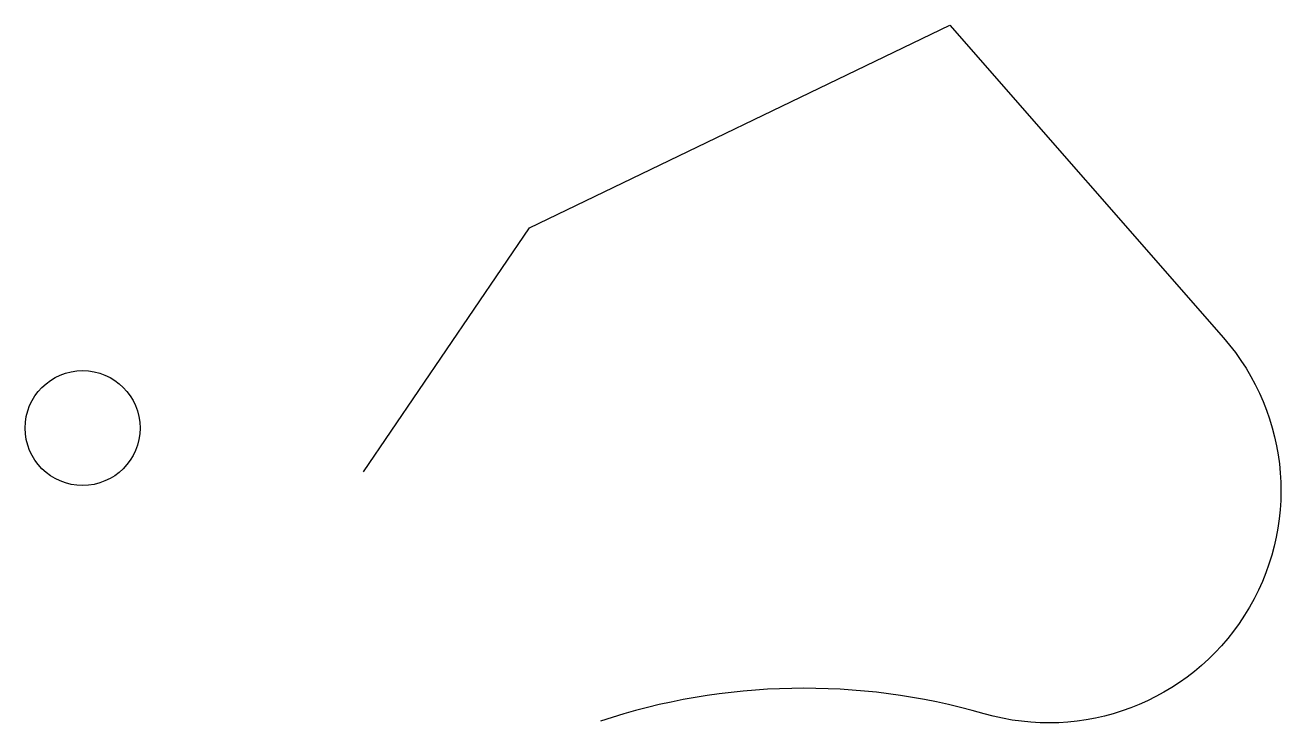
# Model space of a CAD drawing. Extents: x 84 to 495, y 33 to 262.
import ezdxf

# ---------------------------------------------------------------- set-up
doc = ezdxf.new("R2010")
doc.units = 0
doc.layers.get('0').update_dxf_attribs({"linetype": 'CONTINUOUS'})

msp = doc.modelspace()

# ---------------------------------------------------------------- linework, layer by layer
msp.add_lwpolyline([(194.8, 115.2), (249.2, 195.2), (386.8, 261.6), (476.4, 159.2, -0.748873), (398, 36, 0.151441), (272.4, 33.6)], format="xyb")
msp.add_circle((102.8, 129.6), 18.83)

doc.saveas('drawing.dxf')
